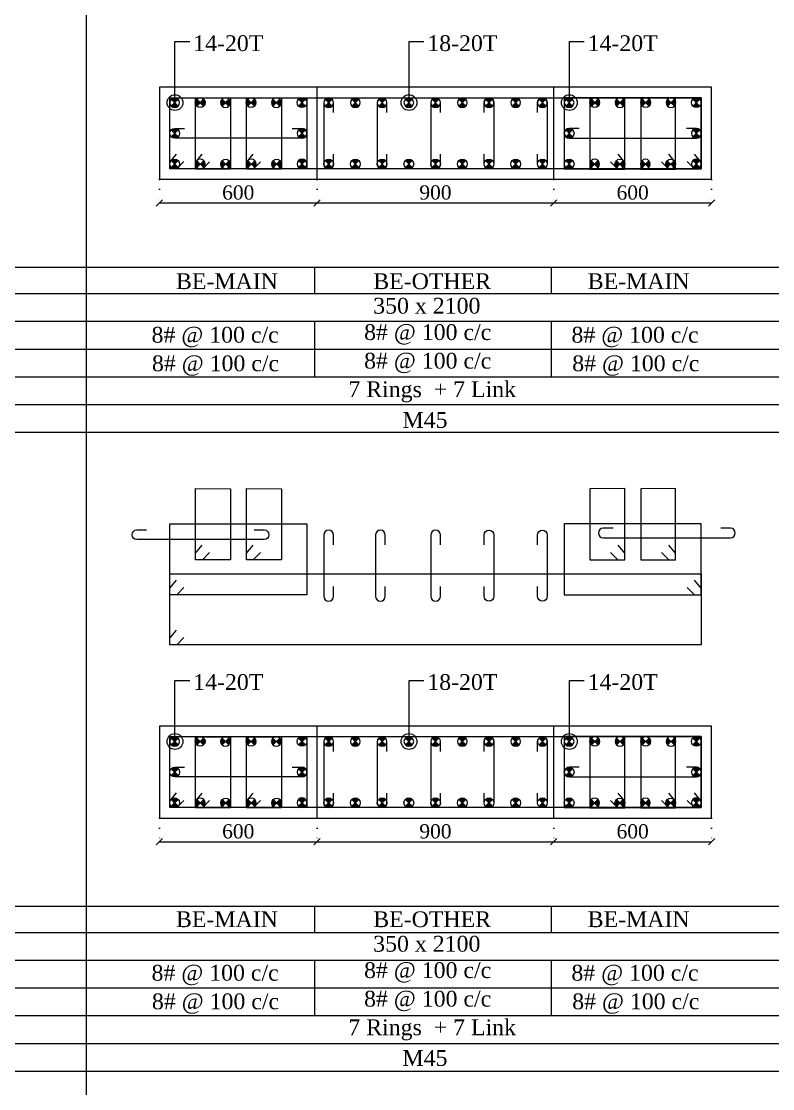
# Model space of a CAD drawing. Header units: millimetres. Extents: x 303 to 27724, y 300 to 68956.
# Drawn here: x 4978 to 7835, y 17900 to 21957 of the extents above; entities that cross this region are included whole.
import ezdxf

# ---------------------------------------------------------------- set-up
doc = ezdxf.new("R2010")
doc.units = ezdxf.units.MM
doc.linetypes.add('( Hidden )', pattern=[0.375, 0.25, -0.125])
doc.linetypes.add('DOT2', pattern=[0.125, 0, -0.125])
doc.layers.get('Defpoints').update_dxf_attribs({"lineweight": 0})
for name, color, linetype, lineweight in [('S-COL. STEEL DIA', 1, 'Continuous', 9), ('S-DIM FOOTING', 7, 'Continuous', 0), ('S-SECTION', 5, 'Continuous', 0), ('S-SECTION MARK', 7, 'Continuous', 0), ('S-SHEET', 7, 'Continuous', 0), ('S-STEEL', 1, 'Continuous', 9), ('S-STEEL-1', 1, 'Continuous', 0), ('S-STEEL-1 C.S.', 106, 'Continuous', 0), ('S-TEXT', 7, 'Continuous', 0)]:
    doc.layers.add(name, color=color, linetype=linetype, lineweight=lineweight)
doc.styles.add('AR', font='ARIALUNI.TTF', dxfattribs={"width": 0.8})
doc.styles.add('S-ROMANS', font='times.ttf')
doc.styles.add('TEXT', font='times.ttf')
doc.dimstyles.new('100', dxfattribs={"dimtxt": 180, "dimasz": 80, "dimexe": 0.18, "dimexo": 0.0625, "dimgap": 1, "dimtad": 1, "dimdec": 0, "dimzin": 0, "dimdsep": 46, "dimtxsty": 'AR', "dimblk": 'DOT', "dimcen": 0.09, "dimse1": 1, "dimse2": 1, "dimclrd": 50, "dimclrt": 256, "dimadec": 0, "dimazin": 0, "dimtfac": 1, "dimtdec": 0, "dimtix": 1, "dimtofl": 0, "dimtmove": 2, "dimatfit": 0, "dimfxl": 1, "dimtolj": 1, "dimtzin": 0, "dimlwd": -1, "dimarcsym": 0})
doc.dimstyles.new('SETU', dxfattribs={"dimtxt": 230, "dimasz": 0.2, "dimexe": 0.1, "dimexo": 0.1, "dimgap": 0.05, "dimtad": 1, "dimdec": 0, "dimzin": 0, "dimdsep": 46, "dimtxsty": 'TEXT', "dimblk": 'OBLIQUE', "dimcen": 0.09, "dimdle": 0.1, "dimclrd": 4, "dimclre": 256, "dimclrt": 256, "dimadec": 1, "dimazin": 0, "dimtfac": 1, "dimtdec": 0, "dimtix": 1, "dimtofl": 0, "dimtmove": 2, "dimatfit": 0, "dimfxl": 1, "dimtolj": 1, "dimtzin": 0, "dimlwd": -1, "dimlwe": -1, "dimarcsym": 1})

# ---------------------------------------------------------------- blocks, each defined once
blk = doc.blocks.new('_Oblique')
at = {"color": 0, "linetype": 'ByBlock', "lineweight": -2}
blk.add_line((-0.5, -0.5), (0.5, 0.5), dxfattribs=at)
blk = doc.blocks.new('*D1700')
at = {"layer": 'Defpoints', "color": 0}
for p in [(5502.4, 18928.4), (6102.4, 18928.4), (6102.4, 18838.5)]:
    blk.add_point(p, dxfattribs=at)
at = {"layer": 'S-DIM FOOTING', "linetype": 'DOT2', "ltscale": 300}
for p, q in [((5502.4, 18928.2), (5502.4, 18838.4)), ((6102.4, 18928.2), (6102.4, 18838.4))]:
    blk.add_line(p, q, dxfattribs=at)
at = {"layer": 'S-DIM FOOTING', "ltscale": 300}
blk.add_line((5502.3, 18838.5), (6102.6, 18838.5), dxfattribs=at)
at = {"layer": 'S-DIM FOOTING', "linetype": 'ByBlock', "xscale": 24, "yscale": 24, "zscale": 24, "rotation": 180}
blk.add_blockref('_Oblique', (5502.4, 18838.5), dxfattribs=at)
at = {"layer": 'S-DIM FOOTING', "linetype": 'ByBlock', "xscale": 24, "yscale": 24, "zscale": 24}
blk.add_blockref('_Oblique', (6102.4, 18838.5), dxfattribs=at)
at = {"layer": 'S-DIM FOOTING', "insert": (5802.4, 18878), "char_height": 54, "attachment_point": 5, "style": 'TEXT'}
blk.add_mtext('\\A1;600', dxfattribs=at)
blk = doc.blocks.new('*D1701')
at = {"layer": 'Defpoints', "color": 0}
for p in [(6102.4, 18928.4), (7002.4, 18928.4), (7002.4, 18838.5)]:
    blk.add_point(p, dxfattribs=at)
at = {"layer": 'S-DIM FOOTING', "linetype": 'DOT2', "ltscale": 300}
for p, q in [((6102.4, 18928.2), (6102.4, 18838.4)), ((7002.4, 18928.2), (7002.4, 18838.4))]:
    blk.add_line(p, q, dxfattribs=at)
at = {"layer": 'S-DIM FOOTING', "ltscale": 300}
blk.add_line((6102.3, 18838.5), (7002.6, 18838.5), dxfattribs=at)
at = {"layer": 'S-DIM FOOTING', "linetype": 'ByBlock', "xscale": 24, "yscale": 24, "zscale": 24, "rotation": 180}
blk.add_blockref('_Oblique', (6102.4, 18838.5), dxfattribs=at)
at = {"layer": 'S-DIM FOOTING', "linetype": 'ByBlock', "xscale": 24, "yscale": 24, "zscale": 24}
blk.add_blockref('_Oblique', (7002.4, 18838.5), dxfattribs=at)
at = {"layer": 'S-DIM FOOTING', "insert": (6552.4, 18878), "char_height": 54, "attachment_point": 5, "style": 'TEXT'}
blk.add_mtext('\\A1;900', dxfattribs=at)
blk = doc.blocks.new('*D1702')
at = {"layer": 'Defpoints', "color": 0}
for p in [(7002.4, 18928.4), (7602.4, 18928.4), (7602.4, 18838.5)]:
    blk.add_point(p, dxfattribs=at)
at = {"layer": 'S-DIM FOOTING', "linetype": 'DOT2', "ltscale": 300}
for p, q in [((7002.4, 18928.2), (7002.4, 18838.4)), ((7602.4, 18928.2), (7602.4, 18838.4))]:
    blk.add_line(p, q, dxfattribs=at)
at = {"layer": 'S-DIM FOOTING', "ltscale": 300}
blk.add_line((7002.3, 18838.5), (7602.6, 18838.5), dxfattribs=at)
at = {"layer": 'S-DIM FOOTING', "linetype": 'ByBlock', "xscale": 24, "yscale": 24, "zscale": 24, "rotation": 180}
blk.add_blockref('_Oblique', (7002.4, 18838.5), dxfattribs=at)
at = {"layer": 'S-DIM FOOTING', "linetype": 'ByBlock', "xscale": 24, "yscale": 24, "zscale": 24}
blk.add_blockref('_Oblique', (7602.4, 18838.5), dxfattribs=at)
at = {"layer": 'S-DIM FOOTING', "insert": (7302.4, 18878), "char_height": 54, "attachment_point": 5, "style": 'TEXT'}
blk.add_mtext('\\A1;600', dxfattribs=at)
blk = doc.blocks.new('*U18')
at = {"layer": 'S-COL. STEEL DIA'}
h = blk.add_hatch(color=256, dxfattribs=at)
h.dxf.hatch_style = 1
h.paths.add_polyline_path([(0, 0), (0, -18.5, 0.198912), (13, -13)])
h.paths.add_polyline_path([(0, 0), (-13, -13, 0.198912), (0, -18.5)])
h.paths.add_polyline_path([(0, 18.5, 0.198912), (-13, 13), (0, 0)])
h.paths.add_polyline_path([(13, 13, 0.198912), (0, 18.5), (0, 0)])
at = {"layer": 'S-COL. STEEL DIA', "lineweight": 5}
for p, q in [((-13, 13), (13, -13)), ((13, 13), (-13, -13))]:
    blk.add_line(p, q, dxfattribs=at)
blk.add_circle((0, 0), 18.5, dxfattribs=at)
blk = doc.blocks.new('_Dot')
at = {"linetype": 'ByBlock', "lineweight": -2}
blk.add_line((-0.5, 0), (-1, 0), dxfattribs=at)
at = {"linetype": 'ByBlock', "const_width": 0.5}
blk.add_lwpolyline([(-0.25, 0, 1), (0.25, 0, 1)], format="xyb", close=True, dxfattribs=at)
blk = doc.blocks.new('*D1794')
at = {"layer": 'Defpoints', "color": 0}
for p in [(5502.4, 21356.4), (6102.4, 21356.4), (6102.4, 21266.5)]:
    blk.add_point(p, dxfattribs=at)
at = {"layer": 'S-DIM FOOTING', "linetype": 'DOT2', "ltscale": 300}
for p, q in [((5502.4, 21356.3), (5502.4, 21266.4)), ((6102.4, 21356.3), (6102.4, 21266.4))]:
    blk.add_line(p, q, dxfattribs=at)
at = {"layer": 'S-DIM FOOTING', "ltscale": 300}
blk.add_line((5502.3, 21266.5), (6102.6, 21266.5), dxfattribs=at)
at = {"layer": 'S-DIM FOOTING', "linetype": 'ByBlock', "xscale": 24, "yscale": 24, "zscale": 24, "rotation": 180}
blk.add_blockref('_Oblique', (5502.4, 21266.5), dxfattribs=at)
at = {"layer": 'S-DIM FOOTING', "linetype": 'ByBlock', "xscale": 24, "yscale": 24, "zscale": 24}
blk.add_blockref('_Oblique', (6102.4, 21266.5), dxfattribs=at)
at = {"layer": 'S-DIM FOOTING', "insert": (5802.4, 21306), "char_height": 54, "attachment_point": 5, "style": 'TEXT'}
blk.add_mtext('\\A1;600', dxfattribs=at)
blk = doc.blocks.new('*D1795')
at = {"layer": 'Defpoints', "color": 0}
for p in [(6102.4, 21356.4), (7002.4, 21356.4), (7002.4, 21266.5)]:
    blk.add_point(p, dxfattribs=at)
at = {"layer": 'S-DIM FOOTING', "linetype": 'DOT2', "ltscale": 300}
for p, q in [((6102.4, 21356.3), (6102.4, 21266.4)), ((7002.4, 21356.3), (7002.4, 21266.4))]:
    blk.add_line(p, q, dxfattribs=at)
at = {"layer": 'S-DIM FOOTING', "ltscale": 300}
blk.add_line((6102.3, 21266.5), (7002.6, 21266.5), dxfattribs=at)
at = {"layer": 'S-DIM FOOTING', "linetype": 'ByBlock', "xscale": 24, "yscale": 24, "zscale": 24, "rotation": 180}
blk.add_blockref('_Oblique', (6102.4, 21266.5), dxfattribs=at)
at = {"layer": 'S-DIM FOOTING', "linetype": 'ByBlock', "xscale": 24, "yscale": 24, "zscale": 24}
blk.add_blockref('_Oblique', (7002.4, 21266.5), dxfattribs=at)
at = {"layer": 'S-DIM FOOTING', "insert": (6552.4, 21306.1), "char_height": 54, "attachment_point": 5, "style": 'TEXT'}
blk.add_mtext('\\A1;900', dxfattribs=at)
blk = doc.blocks.new('*D1796')
at = {"layer": 'Defpoints', "color": 0}
for p in [(7002.4, 21356.4), (7602.4, 21356.4), (7602.4, 21266.5)]:
    blk.add_point(p, dxfattribs=at)
at = {"layer": 'S-DIM FOOTING', "linetype": 'DOT2', "ltscale": 300}
for p, q in [((7002.4, 21356.3), (7002.4, 21266.4)), ((7602.4, 21356.3), (7602.4, 21266.4))]:
    blk.add_line(p, q, dxfattribs=at)
at = {"layer": 'S-DIM FOOTING', "ltscale": 300}
blk.add_line((7002.3, 21266.5), (7602.6, 21266.5), dxfattribs=at)
at = {"layer": 'S-DIM FOOTING', "linetype": 'ByBlock', "xscale": 24, "yscale": 24, "zscale": 24, "rotation": 180}
blk.add_blockref('_Oblique', (7002.4, 21266.5), dxfattribs=at)
at = {"layer": 'S-DIM FOOTING', "linetype": 'ByBlock', "xscale": 24, "yscale": 24, "zscale": 24}
blk.add_blockref('_Oblique', (7602.4, 21266.5), dxfattribs=at)
at = {"layer": 'S-DIM FOOTING', "insert": (7302.4, 21306), "char_height": 54, "attachment_point": 5, "style": 'TEXT'}
blk.add_mtext('\\A1;600', dxfattribs=at)

msp = doc.modelspace()

# ---------------------------------------------------------------- linework, layer by layer
at = {"layer": 'S-SECTION'}
for points, elevation in [([(7602.4, 21356.4), (7602.4, 21706.4), (5502.4, 21706.4), (5502.4, 21356.4)], 0.4), ([(7602.4, 18928.4), (7602.4, 19278.4), (5502.4, 19278.4), (5502.4, 18928.4)], 0.5)]:
    msp.add_lwpolyline(points, close=True, dxfattribs=dict(at, elevation=elevation))
at = {"layer": 'S-SHEET'}
for p, q in [((5224.3, 68956, -1.8), (5224.3, 299.8, -1.3)), ((303, 21022, 7.4), (27724.1, 21022, 7.4)), ((6092.9, 21018.9, 0.9), (6092.9, 20919.4, 0.9)), ((6992.9, 21018.9, 0.9), (6992.9, 20919.4, 0.9)), ((303, 20922.5, -0.4), (27724.1, 20922.5, -0.5)), ((303, 20817.3, -0.4), (27724.1, 20817.3, -0.5)), ((303, 20817.3, -0.4), (27724.1, 20817.3, -0.5)), ((6092.9, 20814.1, 0.9), (6092.9, 20602.8, 0.9)), ((6992.9, 20814.1, 0.9), (6992.9, 20602.8, 0.9)), ((303, 20711.5, -0.4), (27724.1, 20711.5, -0.5)), ((303, 20606, -0.4), (27724.1, 20606, -0.4)), ((303, 20500.5, -0.4), (27724.1, 20500.5, -0.5)), ((303, 18594, 7.5), (27724.1, 18594, 7.5)), ((6092.8, 18594, -0.4), (6092.8, 18494.4, -0.4)), ((6992.8, 18594, -0.4), (6992.8, 18494.4, -0.4)), ((303, 18494.4, -0.4), (27724.1, 18494.4, -0.4)), ((303, 18389.2, -0.4), (27724.1, 18389.2, -0.4)), ((303, 18389.2, -0.4), (27724.1, 18389.2, -0.4)), ((6092.8, 18389.2, -0.4), (6092.8, 18177.9, -0.4)), ((6992.8, 18389.2, -0.4), (6992.8, 18177.9, -0.4)), ((303, 18283.4, -0.4), (27724.1, 18283.4, -0.4)), ((303, 18177.9, -0.4), (27724.1, 18177.9, -0.4)), ((303, 18072.4, -0.4), (27724.1, 18072.4, -0.4))]:
    msp.add_line(p, q, dxfattribs=at)
at = {"layer": 'S-SHEET', "color": 0}
for p, q in [((303, 20394.9, -0.4), (27724.1, 20394.9, -0.5)), ((303, 17966.9, -0.4), (27724.1, 17966.9, -0.4))]:
    msp.add_line(p, q, dxfattribs=at)
at = {"layer": 'S-STEEL', "color": 1}
for points, elevation in [([(5596, 21423.7), (5568.5, 21396.4), (5542.4, 21396.4), (5542.4, 21666.4), (7563.2, 21666.4), (7563.2, 21396.4), (5542.4, 21396.4), (5542.4, 21421.4), (5567.6, 21452.3)], 0.4), ([(5596, 19614.7), (5568.5, 19587.4), (5542.4, 19587.4), (5542.4, 19857.4), (7563.2, 19857.4), (7563.2, 19587.4), (5542.4, 19587.4), (5542.4, 19612.4), (5567.6, 19643.3)], 0.5), ([(5596, 18995.7), (5568.5, 18968.4), (5542.4, 18968.4), (5542.4, 19238.4), (7563.2, 19238.4), (7563.2, 18968.4), (5542.4, 18968.4), (5542.4, 18993.4), (5567.6, 19024.3)], 0.5)]:
    msp.add_lwpolyline(points, dxfattribs=dict(at, elevation=elevation))
at = {"layer": 'S-STEEL', "color": 3}
for points, elevation in [([(6164.8, 21610.2), (6164.8, 21648, 1), (6127.9, 21648), (6127.9, 21414.9, 1), (6164.8, 21414.9), (6164.8, 21452.1)], 0), ([(6368.1, 21610.2), (6368.1, 21648, 1), (6331.2, 21648), (6331.2, 21414.9, 1), (6368.1, 21414.9), (6368.1, 21452.1)], 0), ([(6571.3, 21610.2), (6571.3, 21648, 1), (6534.4, 21648), (6534.4, 21414.9, 1), (6571.3, 21414.9), (6571.3, 21452.1)], 0), ([(6737.6, 21610.2), (6737.6, 21648, -1), (6774.5, 21648), (6774.5, 21414.9, -1), (6737.6, 21414.9), (6737.6, 21452.1)], 0), ([(6940.8, 21610.2), (6940.8, 21648, -1), (6977.7, 21648), (6977.7, 21414.9, -1), (6940.8, 21414.9), (6940.8, 21452.1)], 0), ([(6007.1, 21549.9), (6044.8, 21549.9, -1), (6044.8, 21513), (5560.9, 21513, -1), (5560.9, 21549.9), (5598.1, 21549.9)], 0), ([(7098.6, 21549.9), (7060.9, 21549.9, 1), (7060.9, 21513), (7544.8, 21513, 1), (7544.8, 21549.9), (7507.6, 21549.9)], 0), ([(5863.1, 20023.8), (5900.8, 20023.8, -1), (5900.8, 19986.9), (5416.9, 19986.9, -1), (5416.9, 20023.8), (5454.1, 20023.8)], -0.2), ([(6164.8, 19967.2), (6164.8, 20004.9, 1), (6127.9, 20004.9), (6127.9, 19771.8, 1), (6164.8, 19771.8), (6164.8, 19809)], 0.1), ([(6361.7, 19967.2), (6361.7, 20004.9, 1), (6324.8, 20004.9), (6324.8, 19771.8, 1), (6361.7, 19771.8), (6361.7, 19809)], 0.1), ([(6571.3, 19967.2), (6571.3, 20004.9, 1), (6534.4, 20004.9), (6534.4, 19771.8, 1), (6571.3, 19771.8), (6571.3, 19809)], 0.1), ([(6737.6, 19967.2), (6737.6, 20004.9, -1), (6774.5, 20004.9), (6774.5, 19771.8, -1), (6737.6, 19771.8), (6737.6, 19809)], 0.1), ([(6940.8, 19967.2), (6940.8, 20004.9, -1), (6977.7, 20004.9), (6977.7, 19771.8, -1), (6940.8, 19771.8), (6940.8, 19809)], 0.1), ([(7228.1, 20030.4), (7190.4, 20030.4, 1), (7190.4, 19993.5), (7674.3, 19993.5, 1), (7674.3, 20030.4), (7637.1, 20030.4)], 0.1), ([(6164.8, 19182.2), (6164.8, 19219.9, 1), (6127.9, 19219.9), (6127.9, 18986.8, 1), (6164.8, 18986.8), (6164.8, 19024)], 0.1), ([(6368.1, 19182.2), (6368.1, 19219.9, 1), (6331.2, 19219.9), (6331.2, 18986.8, 1), (6368.1, 18986.8), (6368.1, 19024)], 0.1), ([(6571.3, 19182.2), (6571.3, 19219.9, 1), (6534.4, 19219.9), (6534.4, 18986.8, 1), (6571.3, 18986.8), (6571.3, 19024)], 0.1), ([(6737.6, 19182.2), (6737.6, 19219.9, -1), (6774.5, 19219.9), (6774.5, 18986.8, -1), (6737.6, 18986.8), (6737.6, 19024)], 0.1), ([(6940.8, 19182.2), (6940.8, 19219.9, -1), (6977.7, 19219.9), (6977.7, 18986.8, -1), (6940.8, 18986.8), (6940.8, 19024)], 0.1), ([(6007.1, 19121.8), (6044.8, 19121.8, -1), (6044.8, 19084.9), (5560.9, 19084.9, -1), (5560.9, 19121.8), (5598.1, 19121.8)], 0.1), ([(7098.6, 19121.8), (7060.9, 19121.8, 1), (7060.9, 19084.9), (7544.8, 19084.9, 1), (7544.8, 19121.8), (7507.6, 19121.8)], 0.1)]:
    msp.add_lwpolyline(points, format="xyb", dxfattribs=dict(at, elevation=elevation))
at = {"layer": 'S-STEEL-1', "color": 6}
for points, elevation in [([(5596, 21423.7), (5568.4, 21396.4), (5542.4, 21396.4), (5542.4, 21666.4), (6063.2, 21666.4), (6063.2, 21396.4), (5542.4, 21396.4), (5542.4, 21421.4), (5567.6, 21452.3)], 0), ([(7509.7, 21423.7), (7537.2, 21396.4), (7563.2, 21396.4), (7563.2, 21666.4), (7042.4, 21666.4), (7042.4, 21396.4), (7563.2, 21396.4), (7563.2, 21421.4), (7538.1, 21452.3)], 0), ([(5596, 19804.8), (5568.4, 19777.5), (5542.4, 19777.5), (5542.4, 20047.5), (6063.2, 20047.5), (6063.2, 19777.5), (5542.4, 19777.5), (5542.4, 19802.5), (5567.6, 19833.3)], 0.1), ([(7509.7, 19804.8), (7537.2, 19777.5), (7563.2, 19777.5), (7563.2, 20047.5), (7042.4, 20047.5), (7042.4, 19777.5), (7563.2, 19777.5), (7563.2, 19802.5), (7538.1, 19833.3)], 0.1), ([(5596, 18995.7), (5568.4, 18968.4), (5542.4, 18968.4), (5542.4, 19238.4), (6063.2, 19238.4), (6063.2, 18968.4), (5542.4, 18968.4), (5542.4, 18993.4), (5567.6, 19024.3)], 0.1), ([(7509.7, 18995.7), (7537.2, 18968.4), (7563.2, 18968.4), (7563.2, 19238.4), (7042.4, 19238.4), (7042.4, 18968.4), (7563.2, 18968.4), (7563.2, 18993.4), (7538.1, 19024.3)], 0.1)]:
    msp.add_lwpolyline(points, dxfattribs=dict(at, elevation=elevation))
at = {"layer": 'S-STEEL-1', "color": 41}
for points, elevation in [([(5693.5, 21422.9), (5666, 21395.6), (5640, 21395.6), (5640, 21666.2), (5772.8, 21665.9), (5772.8, 21395.4), (5640, 21395.6), (5640, 21420.6), (5665.2, 21451.5)], 0), ([(5887.1, 21422.9), (5859.6, 21395.6), (5833.6, 21395.6), (5833.6, 21666.2), (5966.3, 21665.9), (5966.3, 21395.4), (5833.6, 21395.6), (5833.6, 21420.6), (5858.7, 21451.5)], 0), ([(7218.6, 21422.9), (7246.1, 21395.6), (7272.1, 21395.6), (7272.1, 21666.2), (7139.4, 21665.9), (7139.4, 21395.4), (7272.1, 21395.6), (7272.1, 21420.6), (7246.9, 21451.5)], 0), ([(7412.1, 21422.9), (7439.7, 21395.6), (7465.7, 21395.6), (7465.7, 21666.2), (7332.9, 21665.9), (7332.9, 21395.4), (7465.7, 21395.6), (7465.7, 21420.6), (7440.5, 21451.5)], 0), ([(5693.5, 19937.5), (5666, 19910.2), (5640, 19910.2), (5640, 20180.7), (5772.8, 20180.4), (5772.8, 19909.9), (5640, 19910.2), (5640, 19935.2), (5665.2, 19966.1)], 0.1), ([(5887.1, 19937.5), (5859.6, 19910.2), (5833.6, 19910.2), (5833.6, 20180.7), (5966.3, 20180.4), (5966.3, 19909.9), (5833.6, 19910.2), (5833.6, 19935.2), (5858.7, 19966.1)], 0.1), ([(7218.6, 19937.5), (7246.1, 19910.2), (7272.1, 19910.2), (7272.1, 20180.7), (7139.4, 20180.4), (7139.4, 19909.9), (7272.1, 19910.2), (7272.1, 19935.2), (7246.9, 19966.1)], 0.1), ([(7412.1, 19937.5), (7439.7, 19910.2), (7465.7, 19910.2), (7465.7, 20180.7), (7332.9, 20180.4), (7332.9, 19909.9), (7465.7, 19910.2), (7465.7, 19935.2), (7440.5, 19966.1)], 0.1), ([(5693.5, 18994.9), (5666, 18967.6), (5640, 18967.6), (5640, 19238.1), (5772.8, 19237.8), (5772.8, 18967.3), (5640, 18967.6), (5640, 18992.6), (5665.2, 19023.5)], 0.1), ([(5887.1, 18994.9), (5859.6, 18967.6), (5833.6, 18967.6), (5833.6, 19238.1), (5966.3, 19237.8), (5966.3, 18967.3), (5833.6, 18967.6), (5833.6, 18992.6), (5858.7, 19023.5)], 0.1), ([(7218.6, 18994.9), (7246.1, 18967.6), (7272.1, 18967.6), (7272.1, 19238.1), (7139.4, 19237.8), (7139.4, 18967.3), (7272.1, 18967.6), (7272.1, 18992.6), (7246.9, 19023.5)], 0.1), ([(7412.1, 18994.9), (7439.7, 18967.6), (7465.7, 18967.6), (7465.7, 19238.1), (7332.9, 19237.8), (7332.9, 18967.3), (7465.7, 18967.6), (7465.7, 18992.6), (7440.5, 19023.5)], 0.1)]:
    msp.add_lwpolyline(points, dxfattribs=dict(at, elevation=elevation))
at = {"layer": 'S-STEEL-1 C.S.', "color": 8, "linetype": '( Hidden )'}
for p, q in [((6102.4, 21356.4, 0.4), (6102.4, 21706.4, 0.4)), ((7002.4, 21356.4, 0), (7002.4, 21706.4, 0)), ((6102.4, 18928.4, 0.5), (6102.4, 19278.4, 0.5)), ((7002.4, 18928.4, 0.1), (7002.4, 19278.4, 0.1))]:
    msp.add_line(p, q, dxfattribs=at)

# ---------------------------------------------------------------- block references
at = {"layer": 'S-COL. STEEL DIA', "xscale": -1}
for p, rotation in [((5560.9, 21648, 0), 180), ((5753.8, 21648, 0), 90.19403361430274), ((5947.4, 21648, 0), 90.19403361430274), ((6146.4, 21648, 0), 180), ((6248, 21648, 0), 180), ((6349.6, 21648, 0), 180), ((6451.2, 21648, 0), 180), ((6552.8, 21648, 0), 180), ((6654.4, 21648, 0), 180), ((6756.1, 21648, 0), 180), ((6857.7, 21648, 0), 180), ((6959.3, 21648, 0), 180), ((7060.9, 21648, 0), 180), ((7254.5, 21648, 0), 89.80596638569695), ((7448, 21648, 0), 89.80596638569695), ((5658.5, 21414.1, 0), 270.1940336143028), ((5852, 21414.1, 0), 270.1940336143028), ((7157.5, 21414.1, 0), 269.8059663856972), ((7351.1, 21414.1, 0), 269.8059663856972), ((5560.9, 19219.9, 0.1), 180), ((5753.8, 19219.9, 0.1), 90.19403361430275), ((5947.4, 19219.9, 0.1), 90.19403361430275), ((6146.4, 19219.9, 0.1), 180), ((6248, 19219.9, 0.1), 180), ((6349.6, 19219.9, 0.1), 180), ((6451.2, 19219.9, 0.1), 180), ((6552.8, 19219.9, 0.1), 180), ((6654.4, 19219.9, 0.1), 180), ((6756.1, 19219.9, 0.1), 180), ((6857.7, 19219.9, 0.1), 180), ((6959.3, 19219.9, 0.1), 180), ((7060.9, 19219.9, 0.1), 180), ((7254.5, 19219.9, 0.1), 89.80596638569696), ((7448, 19219.9, 0.1), 89.80596638569696), ((5658.5, 18986, 0.1), 270.1940336143028), ((5852, 18986, 0.1), 270.1940336143028), ((7157.5, 18986, 0.1), 269.8059663856972), ((7351.1, 18986, 0.1), 269.8059663856972)]:
    msp.add_blockref('*U18', p, dxfattribs=dict(at, rotation=rotation))
at = {"layer": 'S-COL. STEEL DIA'}
for p, rotation in [((5657.7, 21648, 0), 270.194033614303), ((5851.2, 21648, 0), 270.194033614303), ((6044.8, 21648, 0), 180), ((7158.3, 21648, 0), 269.8059663856972), ((7351.9, 21648, 0), 269.8059663856972), ((7544.8, 21648, 0), 180), ((5754.6, 21414.1, 0), 90.19403361430281), ((5948.2, 21414.1, 0), 90.19403361430281), ((7253.7, 21414.1, 0), 89.80596638569716), ((7447.2, 21414.1, 0), 89.80596638569716), ((5657.7, 19219.9, 0.1), 270.194033614303), ((5851.2, 19219.9, 0.1), 270.194033614303), ((6044.8, 19219.9, 0.1), 180), ((7158.3, 19219.9, 0.1), 269.8059663856972), ((7351.9, 19219.9, 0.1), 269.8059663856972), ((7544.8, 19219.9, 0.1), 180), ((5754.6, 18986, 0.1), 90.19403361430281), ((5948.2, 18986, 0.1), 90.19403361430281), ((7253.7, 18986, 0.1), 89.80596638569716), ((7447.2, 18986, 0.1), 89.80596638569716)]:
    msp.add_blockref('*U18', p, dxfattribs=dict(at, rotation=rotation))
for p in [(5560.9, 21531.4, 0), (7060.9, 21531.4, 0), (5560.9, 21414.9, 0), (6146.4, 21414.9, 0), (6248, 21414.9, 0), (6349.6, 21414.9, 0), (6451.2, 21414.9, 0), (6552.8, 21414.9, 0), (6654.4, 21414.9, 0), (6756.1, 21414.9, 0), (6857.7, 21414.9, 0), (6959.3, 21414.9, 0), (7060.9, 21414.9, 0), (5560.9, 19103.4, 0.1), (7060.9, 19103.4, 0.1), (5560.9, 18986.8, 0.1), (6146.4, 18986.8, 0.1), (6248, 18986.8, 0.1), (6349.6, 18986.8, 0.1), (6451.2, 18986.8, 0.1), (6552.8, 18986.8, 0.1), (6654.4, 18986.8, 0.1), (6756.1, 18986.8, 0.1), (6857.7, 18986.8, 0.1), (6959.3, 18986.8, 0.1), (7060.9, 18986.8, 0.1)]:
    msp.add_blockref('*U18', p, dxfattribs=at)
at = {"layer": 'S-COL. STEEL DIA', "xscale": -1}
for p in [(6044.8, 21531.4, 0), (7544.8, 21531.4, 0), (6044.8, 21414.9, 0), (7544.8, 21414.9, 0), (6044.8, 19103.4, 0.1), (7544.8, 19103.4, 0.1), (6044.8, 18986.8, 0.1), (7544.8, 18986.8, 0.1)]:
    msp.add_blockref('*U18', p, dxfattribs=at)

# ---------------------------------------------------------------- texts
at = {"layer": 'S-TEXT', "color": 7, "style": 'TEXT'}
for s, p in [('14-20T', (5631, 21843.8, 0)), ('18-20T', (6521.3, 21843.8, 0)), ('14-20T', (7131, 21843.8, 0)), ('14-20T', (5631, 19415.7, 0.1)), ('18-20T', (6521.3, 19415.7, 0.1)), ('14-20T', (7131, 19415.7, 0.1))]:
    msp.add_text(s, height=60, dxfattribs=at).set_placement(p)
at = {"layer": 'S-TEXT', "style": 'S-ROMANS'}
for s, p in [('BE-MAIN ', (5565.7, 20939.1, 0.9)), ('BE-OTHER', (6316, 20939.1, 0.9)), ('BE-MAIN ', (7131.6, 20939.1, 0.9)), ('350 x 2100', (6315.7, 20845.9, 0.9)), ('8# @ 100 c/c', (5472.7, 20735.6, 0.9)), ('8# @ 100 c/c', (6281, 20745.6, 0.9)), ('8# @ 100 c/c', (7069.6, 20735.6, 0.9)), ('8# @ 100 c/c', (6281, 20637, 0.9)), ('8# @ 100 c/c', (5474.2, 20627, 0.9)), ('8# @ 100 c/c', (7072.5, 20627, 0.9)), ('7 Rings  + 7 Link', (6221.2, 20528.5, 0.9)), ('M45', (6427.1, 20411.8, 0.9)), ('BE-MAIN ', (5565.6, 18514.2, -0.4)), ('BE-OTHER', (6315.9, 18514.2, -0.4)), ('BE-MAIN ', (7131.4, 18514.2, -0.4)), ('350 x 2100', (6315.6, 18421, -0.4)), ('8# @ 100 c/c', (6280.9, 18320.7, -0.4)), ('8# @ 100 c/c', (5472.6, 18310.7, -0.4)), ('8# @ 100 c/c', (7069.4, 18310.7, -0.4)), ('8# @ 100 c/c', (5474.1, 18202.1, -0.4)), ('8# @ 100 c/c', (6280.9, 18212.1, -0.4)), ('8# @ 100 c/c', (7072.4, 18202.1, -0.4)), ('7 Rings  + 7 Link', (6221.1, 18103.6, -0.4)), ('M45', (6427, 17986.9, -0.4))]:
    msp.add_text(s, height=60, dxfattribs=at).set_placement(p)

# ---------------------------------------------------------------- dimensions: what is measured, and where the dimension line sits
at = {"layer": 'S-DIM FOOTING', "ltscale": 300}
for base, p1, p2, picture, middle in [((6102.4, 21266.5, 0), (5502.4, 21356.4, 0.4), (6102.4, 21356.4, 0.4), '*D1794', (5802.4, 21306, 0)), ((7002.4, 21266.5, 0), (6102.4, 21356.4, 0.4), (7002.4, 21356.4, 0), '*D1795', (6552.4, 21306.1, 0)), ((7602.4, 21266.5, -0.3), (7002.4, 21356.4, 0), (7602.4, 21356.4, 0.4), '*D1796', (7302.4, 21306, -0.3)), ((6102.4, 18838.5, 0.1), (5502.4, 18928.4, 0.5), (6102.4, 18928.4, 0.5), '*D1700', (5802.4, 18878, 0.1)), ((7002.4, 18838.5, 0.1), (6102.4, 18928.4, 0.5), (7002.4, 18928.4, 0.1), '*D1701', (6552.4, 18878, 0.1)), ((7602.4, 18838.5, -0.2), (7002.4, 18928.4, 0.1), (7602.4, 18928.4, 0.5), '*D1702', (7302.4, 18878, -0.2))]:
    dim = msp.add_linear_dim(base=base, p1=p1, p2=p2, angle=180, dimstyle='SETU', override={"dimscale": 1.2, "dimtxt": 45, "dimasz": 20, "dimgap": 10, "dimblk1": 'Oblique', "dimblk2": 'Oblique', "dimsah": 1, "dimclrd": 256, "dimarcsym": 1}, dxfattribs=at)
    dim.commit()
    dim.dimension.update_dxf_attribs({"geometry": picture, "text_midpoint": middle})

# ---------------------------------------------------------------- leaders
at = {"layer": 'S-SECTION MARK'}
for points in [[(5561.7, 21648, 0.4), (5561.7, 21879.6, 0.4), (5618.1, 21879.6, 0.4)], [(6452, 21648, 0.4), (6452, 21879.6, 0.4), (6508.4, 21879.6, 0.4)], [(7061.7, 21648, 0.4), (7061.7, 21879.6, 0.4), (7118.1, 21879.6, 0.4)], [(5561.7, 19219.9, 0.5), (5561.7, 19451.6, 0.5), (5618.1, 19451.6, 0.5)], [(6452, 19219.9, 0.5), (6452, 19451.6, 0.5), (6508.4, 19451.6, 0.5)], [(7061.7, 19219.9, 0.5), (7061.7, 19451.6, 0.5), (7118.1, 19451.6, 0.5)]]:
    msp.add_leader(points, dimstyle='100', override={"dimasz": 60, "dimtad": 0, "dimclrd": 256, "dimldrblk": 'DotBlank', "dimfxl": 50, "dimfxlon": 1, "dimarcsym": 1}, dxfattribs=at)

doc.saveas('drawing.dxf')
